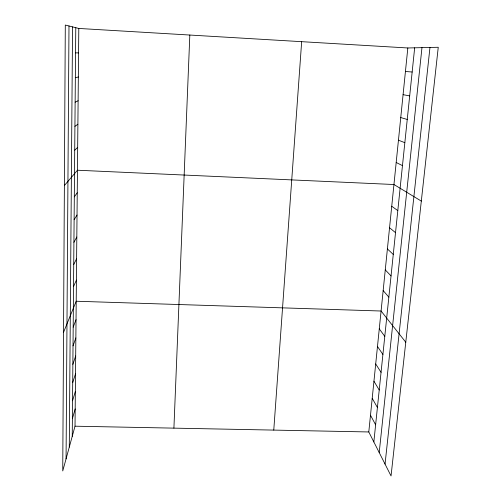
<?xml version="1.0" encoding="UTF-8"?>
<svg xmlns="http://www.w3.org/2000/svg" width="501" height="501" viewBox="0 0 501 501"><rect width="100%" height="100%" fill="white"/><g stroke="black" fill="none" stroke-linecap="round" stroke-linejoin="round"><path stroke-width="0.75" d="M66.063 458.878L68.988 25.977M69.282 447.117L72.545 26.872M72.238 436.34L75.776 27.687M75.018 426.194L78.801 28.451L65.299 25.05L62.744 470.978L75.018 426.194L368.792 431.962L391.043 475.95L438.256 47.269L407.827 47.971L78.801 28.451M173.91 428.136L189.823 35.039M273.771 430.096L301.665 41.671M368.792 431.962L407.827 47.971M373.846 441.957L414.665 47.814M379.207 452.553L421.967 47.645M385.044 464.095L429.971 47.463M72.394 418.654L75.188 408.922M72.545 400.769L75.35 391.463M72.701 382.683L75.519 373.809M72.864 364.39L75.689 355.967M73.021 345.89L75.858 337.925M73.184 327.178L76.033 319.682M63.539 332.32L76.208 301.233L381.092 311.021L405.772 342.233M73.534 286.553L76.409 280.09M73.728 264.572L76.609 258.685M73.916 242.302L76.816 236.998M74.117 219.726L77.029 215.029M74.311 196.855L77.235 192.772M64.379 185.545L77.455 170.227L393.949 184.518L421.316 201.101M74.718 150.168L77.668 147.375M74.925 126.346L77.887 124.229M75.131 102.191L78.112 100.764M75.344 77.705L78.338 76.985M75.557 52.874L78.569 52.881M405.441 71.48L412.16 72.012M403.08 94.676L409.686 95.891M400.75 117.578L407.25 119.445M398.452 140.18L404.839 142.691M396.185 162.493L402.466 165.624M391.738 206.274L397.807 210.602M389.553 227.748L395.521 232.658M387.398 248.953L393.266 254.427M385.269 269.901L391.043 275.913M383.165 290.586L388.845 297.131M379.276 328.856L384.781 336.365M377.485 346.498L382.908 354.451M375.706 363.958L381.061 372.337M373.953 381.23L379.226 390.022M372.212 398.32L377.416 407.52M370.496 415.229L375.625 424.829"/></g></svg>
